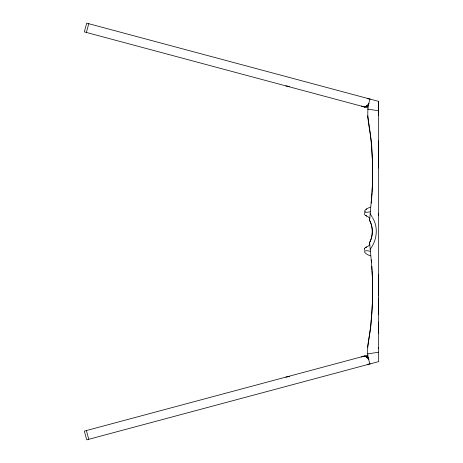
<?xml version="1.0" encoding="UTF-8"?>
<svg xmlns="http://www.w3.org/2000/svg" width="463" height="463" viewBox="0 0 463 463"><rect width="100%" height="100%" fill="white"/><g stroke="black" fill="none" stroke-linecap="round" stroke-linejoin="round"><path stroke-width="0.69" d="M378.659 348.205L378.659 347.545M378.659 322.074L378.653 333.175M378.653 314.423L378.659 297.993M378.659 274.698L378.659 295.95M378.659 213.246L378.659 215.492M378.659 164.712L378.659 162.542M378.653 158.398L378.653 148.588M378.659 152.773L378.659 140.926M378.659 115.455L378.659 101.385L86.685 23.15L84.341 31.895L367.744 107.833M378.653 310.887L378.659 310.233M364.647 250.385C362.639 246.785 370.267 247.167 369.682 243.497M370.406 211.736C360.914 213.9 364.682 208.755 370.73 207.106M370.73 255.894C364.607 254.141 360.862 249.111 370.406 251.264M372.044 192.174C373.519 167.311 372.13 142.28 367.94 117.735M372.003 192.851L369.601 220.359C373.195 227.217 373.207 235.789 369.601 242.641L371.204 259.789C373.085 280.04 373.074 300.464 371.187 320.709C370.834 335.16 364.138 349.773 370.087 363.912L367.228 364.364M371.204 203.211C372.819 185.831 373.039 168.329 371.882 150.909C372.113 133.552 363.959 115.981 370.087 99.088L367.228 98.636M367.587 347.279C372.049 322.086 373.56 296.366 372.044 270.826M369.682 219.503C370.261 215.833 362.674 216.233 364.647 212.615M86.407 32.451L88.751 23.706M369.601 242.641C373.126 235.765 373.236 227.211 369.601 220.359M370.215 249.244C376.876 240.326 378.589 227.576 372.622 217.847M367.668 105.558L368.913 103.457C368.334 105.813 365.695 107.347 363.368 106.664L366.465 106.386L368.675 104.129C368.681 106.693 361.273 107.266 365.481 106.716L364.068 106.791M364.404 248.614L364.746 248.237M367.061 106.05L367.906 105.315L366.794 106.195L367.894 105.309M366.794 106.195L367.39 105.807M365.77 247.468L366.702 246.947M366.094 209.264L366.713 208.952M367.744 355.167L84.347 431.105L86.691 439.85L378.659 361.615L378.659 101.385M364.068 356.215L366.794 356.805L368.67 358.871L366.465 356.614L363.368 356.336C365.695 355.659 368.34 357.187 368.913 359.543L367.147 357.014L364.068 356.209L364.902 356.197M363.368 356.336L364.126 356.203M285.85 377.108L289.416 376.552M367.587 353.906L378.659 352.216M365.481 106.716L363.368 106.664M365.006 211.944L365.527 211.99M364.775 356.197L365.481 356.296M367.587 109.094L378.659 110.784M285.85 85.892L289.416 86.448M365.77 215.532L366.702 216.053M367.894 357.691L366.794 356.805L367.668 357.442M366.794 356.805L367.379 357.204M367.39 357.193L368.334 358.246M370.215 213.756L372.293 217.263M86.407 430.549L88.751 439.294M367.587 115.721L367.911 117.567M371.204 259.789L371.424 262.249M371.731 266.086L372.003 270.149M378.653 151.245L378.653 152.113M378.653 158.086L378.659 168.034M362.581 106.449A3.716 3.716 0 0 1 361.47 105.946M361.47 357.054A3.716 3.716 0 0 1 362.581 356.551"/></g></svg>
